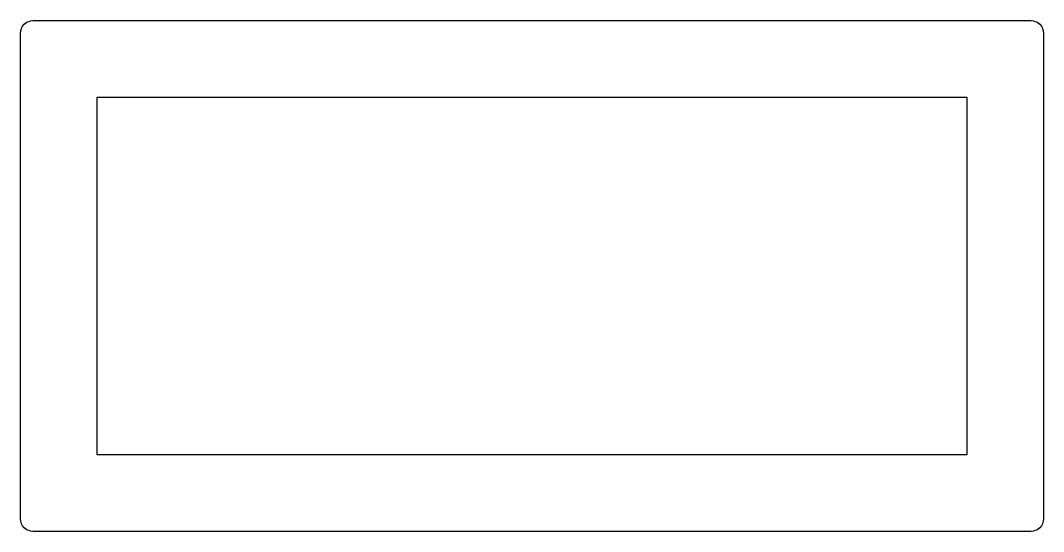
# Model space of a CAD drawing. Extents: x 654.8 to 694.8, y 465.1 to 485.1.
import ezdxf

# ---------------------------------------------------------------- set-up
doc = ezdxf.new("R2010")
doc.units = 0
doc.layers.get('0').update_dxf_attribs({"linetype": 'CONTINUOUS'})

msp = doc.modelspace()

# ---------------------------------------------------------------- linework, layer by layer
msp.add_lwpolyline([(694.306, 465.119), (655.306, 465.119, -0.414214), (654.806, 465.619), (654.806, 484.619, -0.414214), (655.306, 485.119), (694.306, 485.119, -0.414214), (694.806, 484.619), (694.806, 465.619, -0.414214)], format="xyb", close=True)
msp.add_lwpolyline([(691.806, 468.119), (657.806, 468.119), (657.806, 482.119), (691.806, 482.119)], close=True)

doc.saveas('drawing.dxf')
